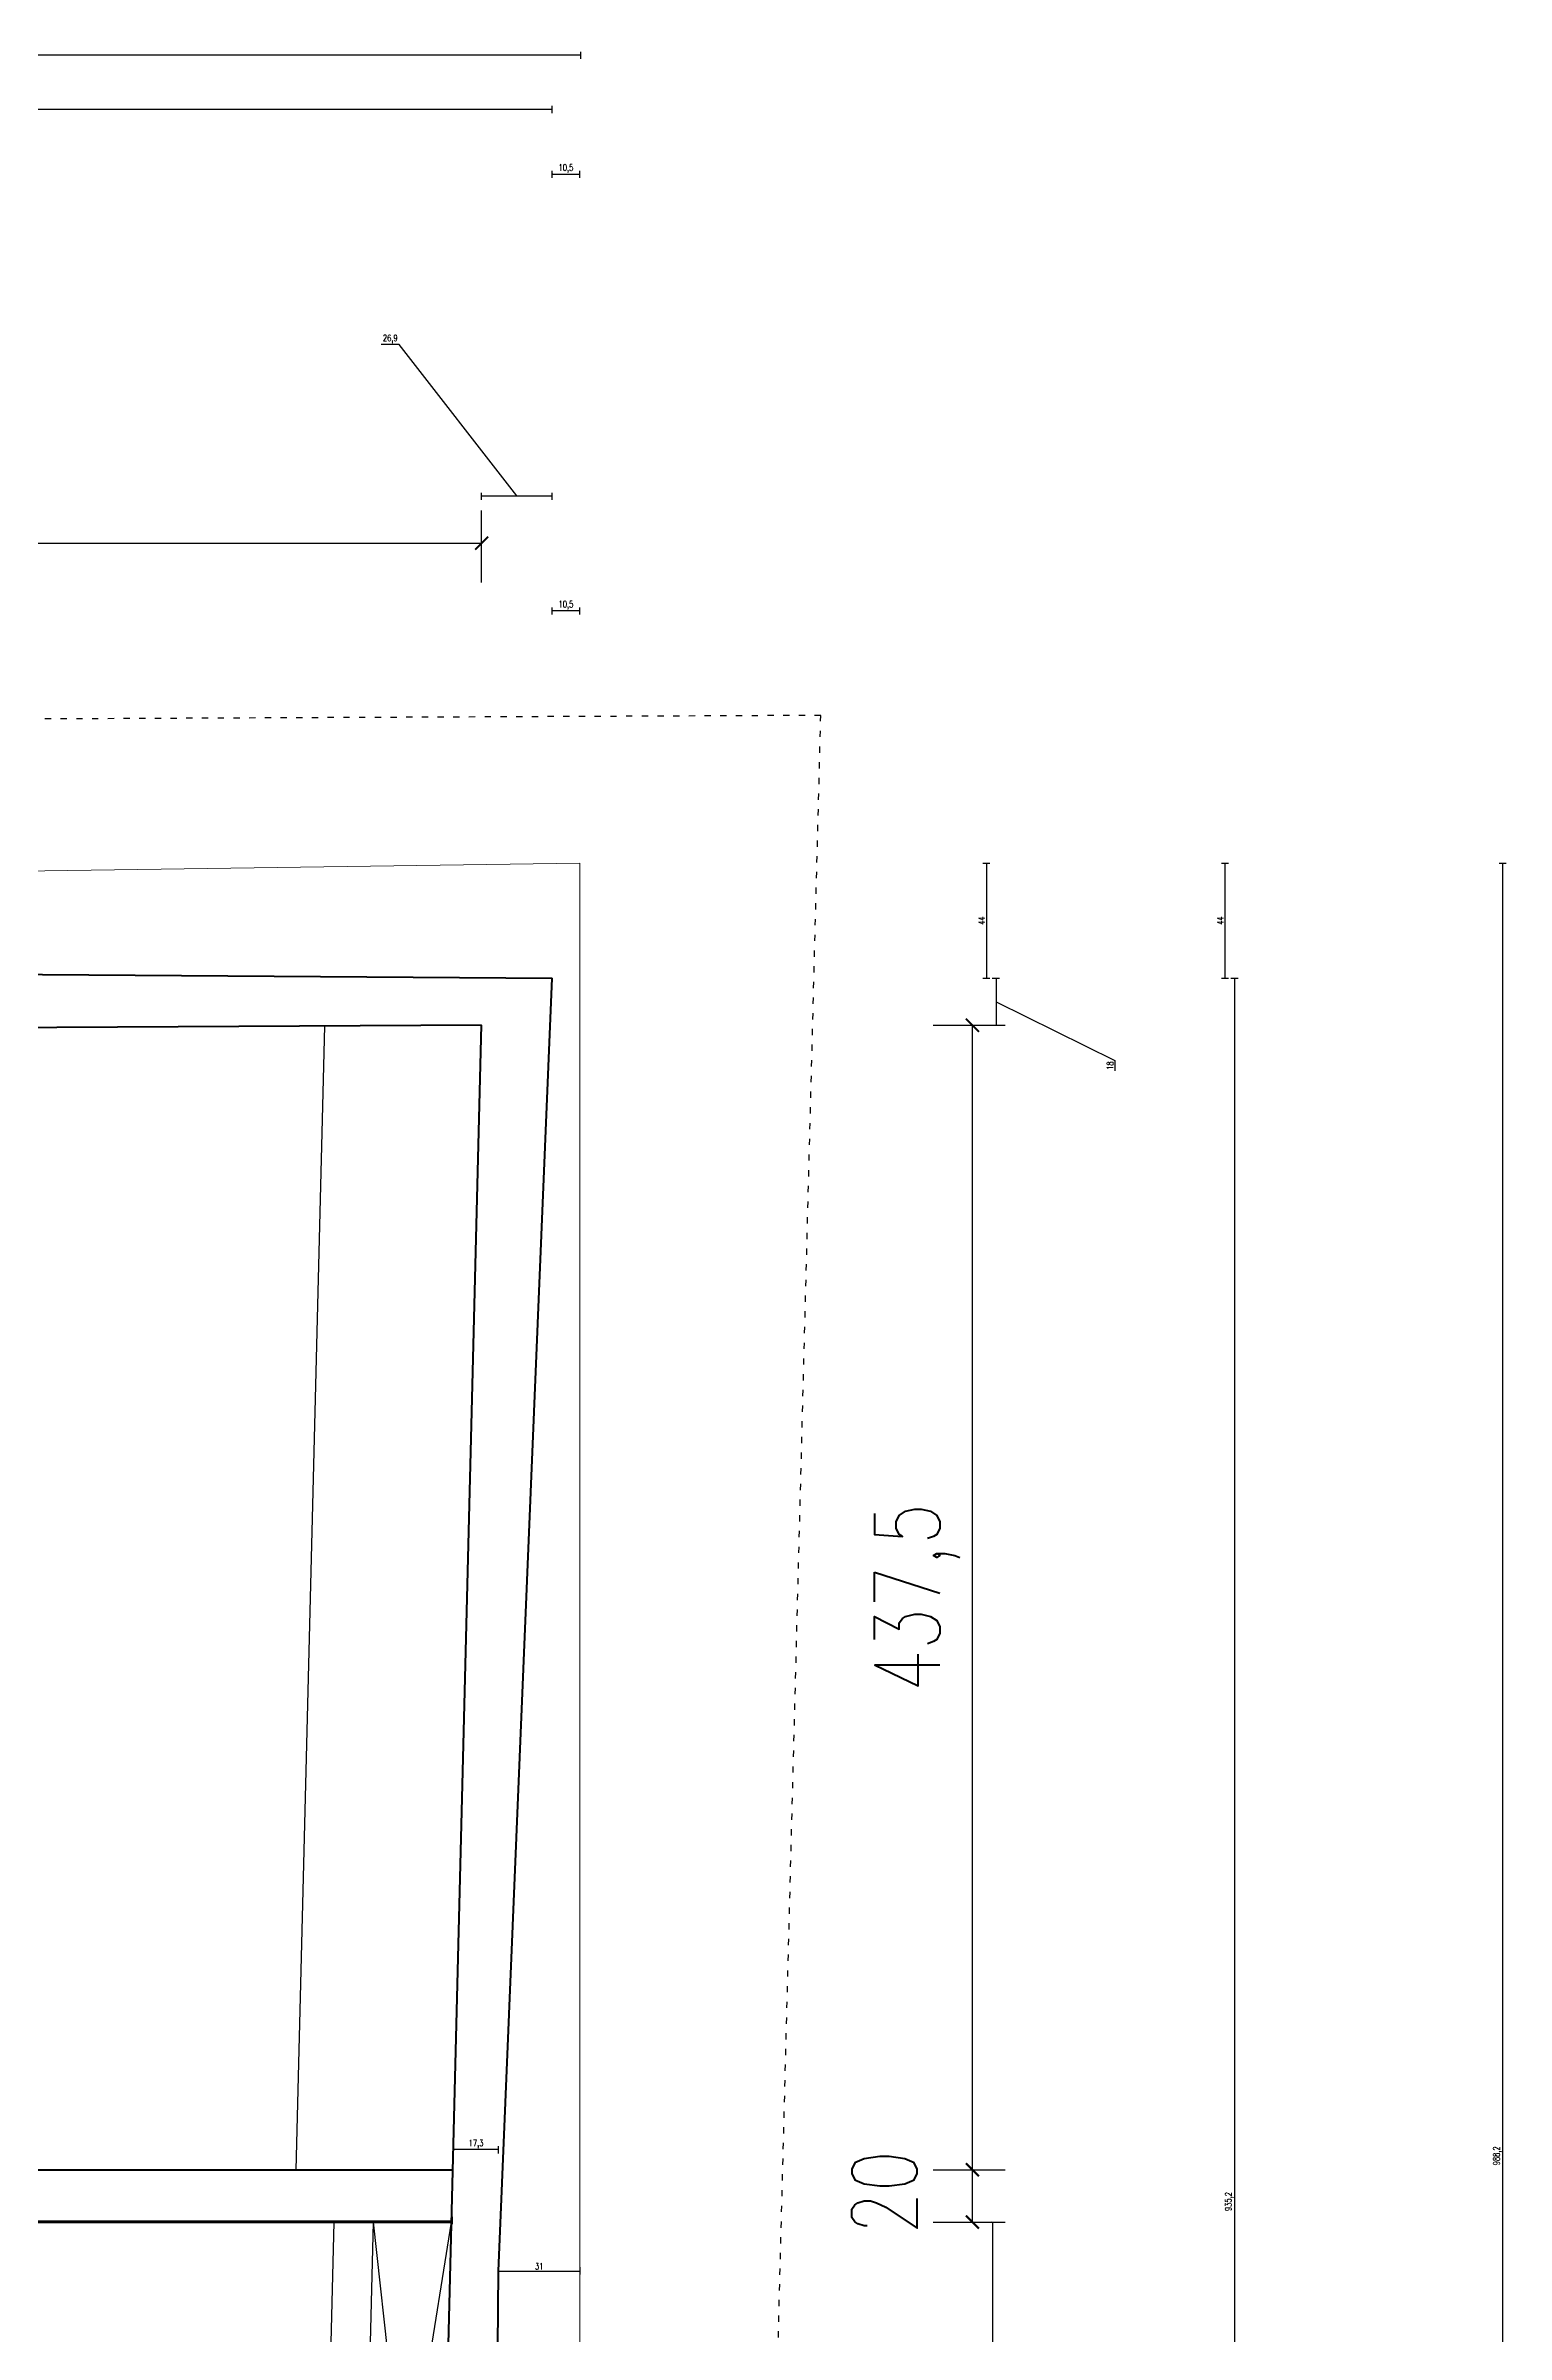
# Model space of a CAD drawing. Header units: millimetres. Extents: x -125182 to -122572, y -7332 to -5704.
# Drawn here: x -123130 to -122572, y -6578 to -5704 of the extents above; entities that cross this region are included whole.
import ezdxf

# ---------------------------------------------------------------- set-up
doc = ezdxf.new("R2010")
doc.units = ezdxf.units.MM
doc.linetypes.add('ACAD_ISO03W100', pattern=[30, 12, -18])
doc.layers.add('przerywana', color=7, linetype='ACAD_ISO03W100')
doc.layers.add('wymiary', color=253, linetype='Continuous', lineweight=5)
doc.layers.add('ściany', color=5, linetype='Continuous', lineweight=50)
doc.styles.add('Opisowy', font='simplex.shx', dxfattribs={"width": 0.75, "height": 2.5})
doc.dimstyles.new('Opisowy', dxfattribs={"dimscale": 0, "dimtxt": 2.5, "dimasz": 0.5, "dimexe": 1.25, "dimexo": 0.625, "dimtad": 1, "dimdec": 1, "dimtxsty": 'Opisowy', "dimblk": 'ARCHTICK', "dimcen": 1, "dimadec": 0, "dimazin": 0, "dimtfac": 1, "dimtdec": 1, "dimtmove": 0, "dimatfit": 3, "dimfxl": 1.5, "dimfxlon": 1, "dimarcsym": 0})

# ---------------------------------------------------------------- blocks, each defined once
blk = doc.blocks.new('_ArchTick')
at = {"color": 0, "linetype": 'ByBlock', "const_width": 0.15}
blk.add_lwpolyline([(-0.5, -0.5), (0.5, 0.5)], dxfattribs=at)
blk = doc.blocks.new('*D4')
at = {"layer": 'Defpoints', "color": 0}
for p in [(-122936.2, -5875.82), (-122936.2, -6102.03), (-122963.14, -6120.01)]:
    blk.add_point(p, dxfattribs=at)
at = {"layer": 'wymiary', "color": 0, "lineweight": -2}
for p, q in [((-122994.6, -5817.94), (-123001.48, -5817.94)), ((-122949.67, -5875.82), (-122994.6, -5817.94)), ((-122963.14, -5877.32), (-122963.14, -5874.57)), ((-122963.14, -5875.82), (-122936.2, -5875.82)), ((-122936.2, -5877.32), (-122936.2, -5874.57))]:
    blk.add_line(p, q, dxfattribs=at)
at = {"layer": 'wymiary', "color": 0, "lineweight": -2, "xscale": 0.5, "yscale": 0.5, "zscale": 0.5, "rotation": 180}
blk.add_blockref('_ArchTick', (-122963.14, -5875.82), dxfattribs=at)
at = {"layer": 'wymiary', "color": 0, "lineweight": -2, "xscale": 0.5, "yscale": 0.5, "zscale": 0.5}
blk.add_blockref('_ArchTick', (-122936.2, -5875.82), dxfattribs=at)
at = {"layer": 'wymiary', "color": 0, "lineweight": 5, "insert": (-122998.04, -5815.82), "char_height": 2.5, "attachment_point": 5, "style": 'Opisowy'}
blk.add_mtext('26,9', dxfattribs=at)
blk = doc.blocks.new('*D5')
at = {"layer": 'Defpoints', "color": 0}
for p in [(-122925.66, -5919.66), (-122925.66, -6058.07), (-122936.2, -6102.03)]:
    blk.add_point(p, dxfattribs=at)
at = {"layer": 'wymiary', "color": 0, "lineweight": -2}
for p, q in [((-122936.2, -5921.16), (-122936.2, -5918.41)), ((-122936.2, -5919.66), (-122925.66, -5919.66)), ((-122925.66, -5921.16), (-122925.66, -5918.41))]:
    blk.add_line(p, q, dxfattribs=at)
at = {"layer": 'wymiary', "color": 0, "lineweight": -2, "xscale": 0.5, "yscale": 0.5, "zscale": 0.5, "rotation": 180}
blk.add_blockref('_ArchTick', (-122936.2, -5919.66), dxfattribs=at)
at = {"layer": 'wymiary', "color": 0, "lineweight": -2, "xscale": 0.5, "yscale": 0.5, "zscale": 0.5}
blk.add_blockref('_ArchTick', (-122925.66, -5919.66), dxfattribs=at)
at = {"layer": 'wymiary', "color": 0, "lineweight": 5, "insert": (-122930.93, -5917.55), "char_height": 2.5, "attachment_point": 5, "style": 'Opisowy'}
blk.add_mtext('10,5', dxfattribs=at)
blk = doc.blocks.new('*D7')
at = {"layer": 'Defpoints', "color": 0}
for p in [(-122936.2, -5727.98), (-122936.2, -6053.33), (-124862.08, -6062.21)]:
    blk.add_point(p, dxfattribs=at)
at = {"layer": 'wymiary', "color": 0, "lineweight": -2}
for p, q in [((-124862.08, -5729.48), (-124862.08, -5726.73)), ((-124862.08, -5727.98), (-122936.2, -5727.98)), ((-122936.2, -5729.48), (-122936.2, -5726.73))]:
    blk.add_line(p, q, dxfattribs=at)
at = {"layer": 'wymiary', "color": 0, "lineweight": -2, "xscale": 0.5, "yscale": 0.5, "zscale": 0.5, "rotation": 180}
blk.add_blockref('_ArchTick', (-124862.08, -5727.98), dxfattribs=at)
at = {"layer": 'wymiary', "color": 0, "lineweight": -2, "xscale": 0.5, "yscale": 0.5, "zscale": 0.5}
blk.add_blockref('_ArchTick', (-122936.2, -5727.98), dxfattribs=at)
at = {"layer": 'wymiary', "color": 0, "lineweight": 5, "insert": (-123899.14, -5725.87), "char_height": 2.5, "attachment_point": 5, "style": 'Opisowy'}
blk.add_mtext('1925,9', dxfattribs=at)
blk = doc.blocks.new('*D8')
at = {"layer": 'Defpoints', "color": 0}
for p in [(-122925.66, -5752.78), (-122925.66, -6009.37), (-122936.2, -6053.33)]:
    blk.add_point(p, dxfattribs=at)
at = {"layer": 'wymiary', "color": 0, "lineweight": -2}
for p, q in [((-122936.2, -5754.28), (-122936.2, -5751.53)), ((-122936.2, -5752.78), (-122925.66, -5752.78)), ((-122925.66, -5754.28), (-122925.66, -5751.53))]:
    blk.add_line(p, q, dxfattribs=at)
at = {"layer": 'wymiary', "color": 0, "lineweight": -2, "xscale": 0.5, "yscale": 0.5, "zscale": 0.5, "rotation": 180}
blk.add_blockref('_ArchTick', (-122936.2, -5752.78), dxfattribs=at)
at = {"layer": 'wymiary', "color": 0, "lineweight": -2, "xscale": 0.5, "yscale": 0.5, "zscale": 0.5}
blk.add_blockref('_ArchTick', (-122925.66, -5752.78), dxfattribs=at)
at = {"layer": 'wymiary', "color": 0, "lineweight": 5, "insert": (-122930.93, -5750.67), "char_height": 2.5, "attachment_point": 5, "style": 'Opisowy'}
blk.add_mtext('10,5', dxfattribs=at)
blk = doc.blocks.new('*D9')
at = {"layer": 'Defpoints', "color": 0}
for p in [(-122925.28, -5707.25), (-124888.28, -6017.61), (-122925.28, -6016.21)]:
    blk.add_point(p, dxfattribs=at)
at = {"layer": 'wymiary', "color": 0, "lineweight": -2}
for p, q in [((-124888.28, -5708.75), (-124888.28, -5706)), ((-124888.28, -5707.25), (-122925.28, -5707.25)), ((-122925.28, -5708.75), (-122925.28, -5706))]:
    blk.add_line(p, q, dxfattribs=at)
at = {"layer": 'wymiary', "color": 0, "lineweight": -2, "xscale": 0.5, "yscale": 0.5, "zscale": 0.5, "rotation": 180}
blk.add_blockref('_ArchTick', (-124888.28, -5707.25), dxfattribs=at)
at = {"layer": 'wymiary', "color": 0, "lineweight": -2, "xscale": 0.5, "yscale": 0.5, "zscale": 0.5}
blk.add_blockref('_ArchTick', (-122925.28, -5707.25), dxfattribs=at)
at = {"layer": 'wymiary', "color": 0, "lineweight": 5, "insert": (-123906.78, -5705.38), "char_height": 2.5, "attachment_point": 5, "style": 'Opisowy'}
blk.add_mtext('1963', dxfattribs=at)
blk = doc.blocks.new('*D10')
at = {"layer": 'Defpoints', "color": 0, "transparency": 16777216}
for p in [(-122925.66, -6016.21), (-122936.2, -6060.17), (-122770.23, -6060.17)]:
    blk.add_point(p, dxfattribs=at)
at = {"layer": 'wymiary', "color": 0, "lineweight": -2, "transparency": 16777216}
for p, q in [((-122771.73, -6016.21), (-122768.98, -6016.21)), ((-122770.23, -6016.21), (-122770.23, -6060.17)), ((-122771.73, -6060.17), (-122768.98, -6060.17))]:
    blk.add_line(p, q, dxfattribs=at)
at = {"layer": 'wymiary', "color": 0, "lineweight": -2, "transparency": 16777216, "xscale": 0.5, "yscale": 0.5, "zscale": 0.5}
for p, rotation in [((-122770.23, -6016.21), 90), ((-122770.23, -6060.17), 270)]:
    blk.add_blockref('_ArchTick', p, dxfattribs=dict(at, rotation=rotation))
at = {"layer": 'wymiary', "color": 0, "lineweight": 5, "transparency": 16777216, "insert": (-122772.11, -6038.19), "char_height": 2.5, "attachment_point": 5, "rotation": 90, "style": 'Opisowy'}
blk.add_mtext('44', dxfattribs=at)
blk = doc.blocks.new('*D11')
at = {"layer": 'Defpoints', "color": 0, "transparency": 16777216}
for p in [(-122936.2, -6060.17), (-122963.14, -6078.16), (-122766.58, -6078.16)]:
    blk.add_point(p, dxfattribs=at)
at = {"layer": 'wymiary', "color": 0, "lineweight": -2, "transparency": 16777216}
for p, q in [((-122768.08, -6060.17), (-122765.33, -6060.17)), ((-122766.58, -6060.17), (-122766.58, -6078.16)), ((-122766.58, -6069.16), (-122721.19, -6091.61)), ((-122768.08, -6078.16), (-122765.33, -6078.16)), ((-122721.19, -6091.61), (-122721.19, -6095.54))]:
    blk.add_line(p, q, dxfattribs=at)
at = {"layer": 'wymiary', "color": 0, "lineweight": -2, "transparency": 16777216, "xscale": 0.5, "yscale": 0.5, "zscale": 0.5}
for p, rotation in [((-122766.58, -6060.17), 90), ((-122766.58, -6078.16), 270)]:
    blk.add_blockref('_ArchTick', p, dxfattribs=dict(at, rotation=rotation))
at = {"layer": 'wymiary', "color": 0, "lineweight": 5, "transparency": 16777216, "insert": (-122723.07, -6093.58), "char_height": 2.5, "attachment_point": 5, "rotation": 90, "style": 'Opisowy'}
blk.add_mtext('18', dxfattribs=at)
blk = doc.blocks.new('*D12')
at = {"layer": 'Defpoints', "color": 0}
for p in [(-122974.6, -6535.61), (-122985.66, -6976.87), (-122768.02, -6976.87)]:
    blk.add_point(p, dxfattribs=at)
at = {"layer": 'wymiary', "color": 0, "lineweight": -2}
for p, q in [((-122769.52, -6535.61), (-122766.77, -6535.61)), ((-122768.02, -6535.61), (-122768.02, -6976.87)), ((-122769.52, -6976.87), (-122766.77, -6976.87))]:
    blk.add_line(p, q, dxfattribs=at)
at = {"layer": 'wymiary', "color": 0, "lineweight": -2, "xscale": 0.5, "yscale": 0.5, "zscale": 0.5}
for p, rotation in [((-122768.02, -6535.61), 90), ((-122768.02, -6976.87), 270)]:
    blk.add_blockref('_ArchTick', p, dxfattribs=dict(at, rotation=rotation))
at = {"layer": 'wymiary', "color": 0, "lineweight": 5, "insert": (-122770.14, -6756.24), "char_height": 2.5, "attachment_point": 5, "rotation": 90, "style": 'Opisowy'}
blk.add_mtext('441,3', dxfattribs=at)
blk = doc.blocks.new('*D15')
at = {"layer": 'Defpoints', "color": 0, "transparency": 16777216}
for p in [(-122925.66, -6510.21), (-122925.66, -6554.41), (-122956.66, -6571.37)]:
    blk.add_point(p, dxfattribs=at)
at = {"layer": 'wymiary', "color": 0, "lineweight": -2, "transparency": 16777216}
for p, q in [((-122956.66, -6555.91), (-122956.66, -6553.16)), ((-122956.66, -6554.41), (-122925.66, -6554.41)), ((-122925.66, -6552.91), (-122925.66, -6555.66))]:
    blk.add_line(p, q, dxfattribs=at)
at = {"layer": 'wymiary', "color": 0, "lineweight": -2, "transparency": 16777216, "xscale": 0.5, "yscale": 0.5, "zscale": 0.5, "rotation": 180}
blk.add_blockref('_ArchTick', (-122956.66, -6554.41), dxfattribs=at)
at = {"layer": 'wymiary', "color": 0, "lineweight": -2, "transparency": 16777216, "xscale": 0.5, "yscale": 0.5, "zscale": 0.5}
blk.add_blockref('_ArchTick', (-122925.66, -6554.41), dxfattribs=at)
at = {"layer": 'wymiary', "color": 0, "lineweight": 5, "transparency": 16777216, "insert": (-122941.16, -6552.54), "char_height": 2.5, "attachment_point": 5, "style": 'Opisowy'}
blk.add_mtext('31', dxfattribs=at)
blk = doc.blocks.new('*D16')
at = {"layer": 'Defpoints', "color": 0, "transparency": 16777216}
for p in [(-122973.91, -6507.9), (-122973.91, -6507.9), (-122956.66, -6554.41)]:
    blk.add_point(p, dxfattribs=at)
at = {"layer": 'wymiary', "color": 0, "lineweight": -2, "transparency": 16777216}
for p, q in [((-122973.91, -6507.9), (-122973.91, -6506.65)), ((-122956.66, -6507.9), (-122973.91, -6507.9)), ((-122956.66, -6509.4), (-122956.66, -6506.65))]:
    blk.add_line(p, q, dxfattribs=at)
at = {"layer": 'wymiary', "color": 0, "lineweight": -2, "transparency": 16777216, "xscale": 0.5, "yscale": 0.5, "zscale": 0.5, "rotation": 180}
blk.add_blockref('_ArchTick', (-122973.91, -6507.9), dxfattribs=at)
at = {"layer": 'wymiary', "color": 0, "lineweight": -2, "transparency": 16777216, "xscale": 0.5, "yscale": 0.5, "zscale": 0.5}
blk.add_blockref('_ArchTick', (-122956.66, -6507.9), dxfattribs=at)
at = {"layer": 'wymiary', "color": 0, "lineweight": 5, "transparency": 16777216, "insert": (-122965.28, -6505.78), "char_height": 2.5, "attachment_point": 5, "style": 'Opisowy'}
blk.add_mtext('17,3', dxfattribs=at)
blk = doc.blocks.new('*D42')
at = {"layer": 'Defpoints', "color": 0, "transparency": 16777216}
for p in [(-123497.56, -6534.36), (-122974.42, -6528.27), (-122974.42, -6535.11)]:
    blk.add_point(p, dxfattribs=at)
at = {"layer": 'wymiary', "color": 0, "lineweight": -2, "transparency": 16777216}
for p, q in [((-122974.42, -6533.61), (-122974.42, -6536.36)), ((-123497.56, -6534.99), (-123497.56, -6536.36)), ((-123497.56, -6535.11), (-122974.42, -6535.11))]:
    blk.add_line(p, q, dxfattribs=at)
at = {"layer": 'wymiary', "color": 0, "lineweight": -2, "transparency": 16777216, "xscale": 0.5, "yscale": 0.5, "zscale": 0.5, "rotation": 180}
blk.add_blockref('_ArchTick', (-123497.56, -6535.11), dxfattribs=at)
at = {"layer": 'wymiary', "color": 0, "lineweight": -2, "transparency": 16777216, "xscale": 0.5, "yscale": 0.5, "zscale": 0.5}
blk.add_blockref('_ArchTick', (-122974.42, -6535.11), dxfattribs=at)
at = {"layer": 'wymiary', "color": 0, "lineweight": 5, "transparency": 16777216, "insert": (-123235.99, -6533.23), "char_height": 2.5, "attachment_point": 5, "style": 'Opisowy'}
blk.add_mtext('420', dxfattribs=at)
blk = doc.blocks.new('*D55')
at = {"layer": 'Defpoints', "color": 0, "transparency": 16777216}
for p in [(-122936.2, -6060.17), (-122675.4, -6060.17), (-122960.66, -6995.41)]:
    blk.add_point(p, dxfattribs=at)
at = {"layer": 'wymiary', "color": 0, "lineweight": -2, "transparency": 16777216}
for p, q in [((-122676.9, -6060.17), (-122674.15, -6060.17)), ((-122675.4, -6995.41), (-122675.4, -6060.17)), ((-122676.9, -6995.41), (-122674.15, -6995.41))]:
    blk.add_line(p, q, dxfattribs=at)
at = {"layer": 'wymiary', "color": 0, "lineweight": -2, "transparency": 16777216, "xscale": 0.5, "yscale": 0.5, "zscale": 0.5}
for p, rotation in [((-122675.4, -6060.17), 90), ((-122675.4, -6995.41), 270)]:
    blk.add_blockref('_ArchTick', p, dxfattribs=dict(at, rotation=rotation))
at = {"layer": 'wymiary', "color": 0, "lineweight": 5, "transparency": 16777216, "insert": (-122677.51, -6527.79), "char_height": 2.5, "attachment_point": 5, "rotation": 90, "style": 'Opisowy'}
blk.add_mtext('935,2', dxfattribs=at)
blk = doc.blocks.new('*D56')
at = {"layer": 'Defpoints', "color": 0, "transparency": 16777216}
for p in [(-122925.66, -6016.21), (-122679.05, -6016.21), (-122936.2, -6060.17)]:
    blk.add_point(p, dxfattribs=at)
at = {"layer": 'wymiary', "color": 0, "lineweight": -2, "transparency": 16777216}
for p, q in [((-122680.55, -6016.21), (-122677.8, -6016.21)), ((-122679.05, -6060.17), (-122679.05, -6016.21)), ((-122680.55, -6060.17), (-122677.8, -6060.17))]:
    blk.add_line(p, q, dxfattribs=at)
at = {"layer": 'wymiary', "color": 0, "lineweight": -2, "transparency": 16777216, "xscale": 0.5, "yscale": 0.5, "zscale": 0.5}
for p, rotation in [((-122679.05, -6016.21), 90), ((-122679.05, -6060.17), 270)]:
    blk.add_blockref('_ArchTick', p, dxfattribs=dict(at, rotation=rotation))
at = {"layer": 'wymiary', "color": 0, "lineweight": 5, "transparency": 16777216, "insert": (-122680.93, -6038.19), "char_height": 2.5, "attachment_point": 5, "rotation": 90, "style": 'Opisowy'}
blk.add_mtext('44', dxfattribs=at)
blk = doc.blocks.new('*D57')
at = {"layer": 'Defpoints', "color": 0, "transparency": 16777216}
for p in [(-122925.66, -6016.21), (-122572.98, -6016.21), (-122925.66, -7004.41)]:
    blk.add_point(p, dxfattribs=at)
at = {"layer": 'wymiary', "color": 0, "lineweight": -2, "transparency": 16777216}
for p, q in [((-122574.48, -6016.21), (-122571.73, -6016.21)), ((-122572.98, -7004.41), (-122572.98, -6016.21)), ((-122574.48, -7004.41), (-122571.73, -7004.41))]:
    blk.add_line(p, q, dxfattribs=at)
at = {"layer": 'wymiary', "color": 0, "lineweight": -2, "transparency": 16777216, "xscale": 0.5, "yscale": 0.5, "zscale": 0.5}
for p, rotation in [((-122572.98, -6016.21), 90), ((-122572.98, -7004.41), 270)]:
    blk.add_blockref('_ArchTick', p, dxfattribs=dict(at, rotation=rotation))
at = {"layer": 'wymiary', "color": 0, "lineweight": 5, "transparency": 16777216, "insert": (-122575.09, -6510.31), "char_height": 2.5, "attachment_point": 5, "rotation": 90, "style": 'Opisowy'}
blk.add_mtext('988,2', dxfattribs=at)
blk = doc.blocks.new('*D133')
at = {"layer": 'Defpoints', "color": 0, "transparency": 16777216}
for p in [(-122974.1, -6515.61), (-122775.66, -6515.61), (-122974.6, -6535.61)]:
    blk.add_point(p, dxfattribs=at)
at = {"layer": 'wymiary', "color": 0, "lineweight": -2, "transparency": 16777216}
for p, q in [((-122790.66, -6515.61), (-122763.16, -6515.61)), ((-122775.66, -6535.61), (-122775.66, -6515.61)), ((-122790.66, -6535.61), (-122763.16, -6535.61))]:
    blk.add_line(p, q, dxfattribs=at)
at = {"layer": 'wymiary', "color": 0, "lineweight": -2, "transparency": 16777216, "xscale": 5, "yscale": 5, "zscale": 5}
for p, rotation in [((-122775.66, -6515.61), 90), ((-122775.66, -6535.61), 270)]:
    blk.add_blockref('_ArchTick', p, dxfattribs=dict(at, rotation=rotation))
at = {"layer": 'wymiary', "color": 0, "transparency": 16777216, "insert": (-122809.26, -6524.24), "char_height": 25, "attachment_point": 5, "rotation": 90, "style": 'Opisowy'}
blk.add_mtext('20', dxfattribs=at)
blk = doc.blocks.new('*D134')
at = {"layer": 'Defpoints', "color": 0, "transparency": 16777216}
for p in [(-122963.14, -6078.16), (-122775.66, -6078.16), (-122974.1, -6515.61)]:
    blk.add_point(p, dxfattribs=at)
at = {"layer": 'wymiary', "color": 0, "lineweight": -2, "transparency": 16777216}
for p, q in [((-122790.66, -6078.16), (-122763.16, -6078.16)), ((-122775.66, -6515.61), (-122775.66, -6078.16)), ((-122790.66, -6515.61), (-122763.16, -6515.61))]:
    blk.add_line(p, q, dxfattribs=at)
at = {"layer": 'wymiary', "color": 0, "lineweight": -2, "transparency": 16777216, "xscale": 5, "yscale": 5, "zscale": 5}
for p, rotation in [((-122775.66, -6078.16), 90), ((-122775.66, -6515.61), 270)]:
    blk.add_blockref('_ArchTick', p, dxfattribs=dict(at, rotation=rotation))
at = {"layer": 'wymiary', "color": 0, "transparency": 16777216, "insert": (-122796.79, -6296.88), "char_height": 25, "attachment_point": 5, "rotation": 90, "style": 'Opisowy'}
blk.add_mtext('437,5', dxfattribs=at)
blk = doc.blocks.new('*D136')
at = {"layer": 'Defpoints', "color": 0, "transparency": 16777216}
for p in [(-122963.14, -5893.85), (-122963.14, -6078.16), (-123487.56, -6080.98)]:
    blk.add_point(p, dxfattribs=at)
at = {"layer": 'wymiary', "color": 0, "lineweight": -2, "transparency": 16777216}
for p, q in [((-123487.56, -5908.85), (-123487.56, -5881.35)), ((-122963.14, -5908.85), (-122963.14, -5881.35)), ((-123487.56, -5893.85), (-122963.14, -5893.85))]:
    blk.add_line(p, q, dxfattribs=at)
at = {"layer": 'wymiary', "color": 0, "lineweight": -2, "transparency": 16777216, "xscale": 5, "yscale": 5, "zscale": 5, "rotation": 180}
blk.add_blockref('_ArchTick', (-123487.56, -5893.85), dxfattribs=at)
at = {"layer": 'wymiary', "color": 0, "lineweight": -2, "transparency": 16777216, "xscale": 5, "yscale": 5, "zscale": 5}
blk.add_blockref('_ArchTick', (-122963.14, -5893.85), dxfattribs=at)
at = {"layer": 'wymiary', "color": 0, "transparency": 16777216, "insert": (-123225.35, -5872.72), "char_height": 25, "attachment_point": 5, "style": 'Opisowy'}
blk.add_mtext('524,4', dxfattribs=at)

msp = doc.modelspace()

# ---------------------------------------------------------------- linework, layer by layer
at = {"lineweight": 20}
for p, q in [((-124888.28, -6043.85), (-122925.66, -6016.21)), ((-122925.66, -6016.21), (-122925.66, -7004.21))]:
    msp.add_line(p, q, dxfattribs=at)
for p, q in [((-123023.14, -6078.47), (-123034.1, -6515.61)), ((-123019.6, -6535.61), (-123030.66, -6976.81)), ((-123004.6, -6535.61), (-123015.66, -6976.81)), ((-123010.13, -6756.21), (-122974.6, -6535.61)), ((-123004.6, -6535.61), (-122980.13, -6756.21))]:
    msp.add_line(p, q)
at = {"layer": 'przerywana', "ltscale": 0.2}
for p, q in [((-122833.57, -5959.7), (-124960.95, -5969.5)), ((-122863.28, -7095.57), (-122833.57, -5959.7))]:
    msp.add_line(p, q, dxfattribs=at)
at = {"layer": 'ściany'}
for p, q in [((-123174.08, -6058.37), (-122936.2, -6060.17)), ((-123176.83, -6515.61), (-122974.1, -6515.61)), ((-123176.83, -6535.61), (-122974.6, -6535.61))]:
    msp.add_line(p, q, dxfattribs=at)
at = {"layer": 'ściany', "lineweight": 40}
for p, q in [((-122956.66, -6554.41), (-122936.2, -6060.17)), ((-122963.14, -6078.16), (-124836.58, -6088.04)), ((-122985.66, -6976.87), (-122963.14, -6078.16)), ((-122960.66, -6995.41), (-122956.66, -6554.41))]:
    msp.add_line(p, q, dxfattribs=at)

# ---------------------------------------------------------------- dimensions: what is measured, and where the dimension line sits
at = {"layer": 'wymiary', "lineweight": 5}
for base, p1, p2, picture, middle in [((-122925.28, -5707.25), (-124888.28, -6017.61), (-122925.28, -6016.21), '*D9', (-123906.78, -5705.38)), ((-122936.2, -5727.98), (-124862.08, -6062.21), (-122936.2, -6053.33), '*D7', (-123899.14, -5725.87)), ((-122925.66, -5752.78), (-122936.2, -6053.33), (-122925.66, -6009.37), '*D8', (-122930.93, -5750.67)), ((-122973.9071, -6507.8965), (-122956.6569, -6554.4135), (-122973.9071, -6507.8965), '*D16', (-122965.282, -6505.7834)), ((-122925.66, -6554.41), (-122956.66, -6571.37), (-122925.66, -6510.21), '*D15', (-122941.16, -6552.54))]:
    dim = msp.add_linear_dim(base=base, p1=p1, p2=p2, dimstyle='Opisowy', dxfattribs=at)
    dim.commit()
    dim.dimension.update_dxf_attribs({"geometry": picture, "text_midpoint": middle})
dim = msp.add_linear_dim(base=(-122936.2, -5875.82), p1=(-122963.14, -6120.01), p2=(-122936.2, -6102.03), dimstyle='Opisowy', dxfattribs=at)
dim.commit()
dim.dimension.update_dxf_attribs({"geometry": '*D4', "text_midpoint": (-122995.23, -5817.94), "dimtype": 160})
at = {"layer": 'wymiary'}
dim = msp.add_linear_dim(base=(-122963.14, -5893.85), p1=(-123487.56, -6080.98), p2=(-122963.14, -6078.16), dimstyle='Opisowy', dxfattribs=at)
dim.commit()
dim.dimension.update_dxf_attribs({"geometry": '*D136', "text_midpoint": (-123225.35, -5872.72)})
at = {"layer": 'wymiary', "lineweight": 5}
dim = msp.add_linear_dim(base=(-122925.66, -5919.66), p1=(-122936.2, -6102.03), p2=(-122925.66, -6058.07), dimstyle='Opisowy', override={"dimtxt": 1}, dxfattribs=at)
dim.commit()
dim.dimension.update_dxf_attribs({"geometry": '*D5', "text_midpoint": (-122930.93, -5917.55)})
for base, p1, p2, picture, middle in [((-122770.23, -6060.17), (-122925.66, -6016.21), (-122936.2, -6060.17), '*D10', (-122772.11, -6038.19)), ((-122679.05, -6016.21), (-122936.2, -6060.17), (-122925.66, -6016.21), '*D56', (-122680.93, -6038.19)), ((-122572.98, -6016.21), (-122925.66, -7004.41), (-122925.66, -6016.21), '*D57', (-122575.09, -6510.31)), ((-122675.4, -6060.17), (-122960.66, -6995.41), (-122936.2, -6060.17), '*D55', (-122677.51, -6527.79)), ((-122768.02, -6976.87), (-122974.6, -6535.61), (-122985.66, -6976.87), '*D12', (-122770.14, -6756.24))]:
    dim = msp.add_linear_dim(base=base, p1=p1, p2=p2, angle=90, dimstyle='Opisowy', dxfattribs=at)
    dim.commit()
    dim.dimension.update_dxf_attribs({"geometry": picture, "text_midpoint": middle})
dim = msp.add_linear_dim(base=(-122766.58, -6078.16), p1=(-122936.2, -6060.17), p2=(-122963.14, -6078.16), angle=90, dimstyle='Opisowy', dxfattribs=at)
dim.commit()
dim.dimension.update_dxf_attribs({"geometry": '*D11', "text_midpoint": (-122721.19, -6092.24), "dimtype": 160})
at = {"layer": 'wymiary'}
dim = msp.add_linear_dim(base=(-122775.6569, -6078.1558), p1=(-122974.1004, -6515.6117), p2=(-122963.1403, -6078.1558), angle=90, dimstyle='Opisowy', dxfattribs=at)
dim.commit()
dim.dimension.update_dxf_attribs({"geometry": '*D134', "text_midpoint": (-122796.7879, -6296.8837)})
dim = msp.add_linear_dim(base=(-122775.66, -6515.61), p1=(-122974.6, -6535.61), p2=(-122974.1, -6515.61), angle=90, dimstyle='Opisowy', dxfattribs=at)
dim.commit()
dim.dimension.update_dxf_attribs({"geometry": '*D133', "text_midpoint": (-122790.51, -6524.24), "dimtype": 160})
at = {"layer": 'wymiary', "lineweight": 5}
dim = msp.add_linear_dim(base=(-122974.42, -6535.11), p1=(-123497.56, -6534.36), p2=(-122974.42, -6528.27), text='420', dimstyle='Opisowy', dxfattribs=at)
dim.commit()
dim.dimension.update_dxf_attribs({"geometry": '*D42', "text_midpoint": (-123235.99, -6533.23)})

doc.saveas('drawing.dxf')
